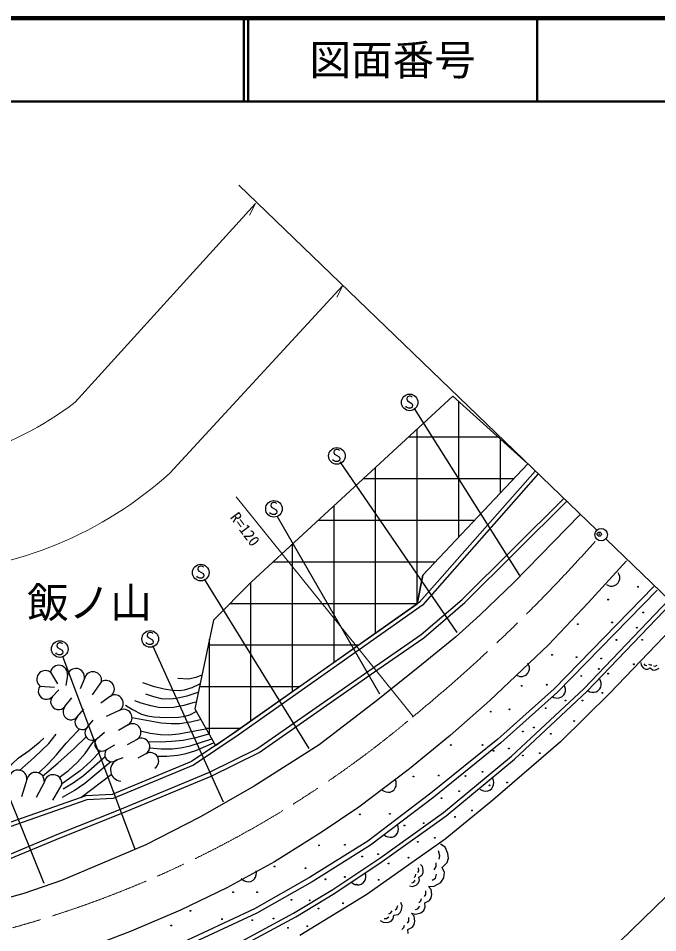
# Model space of a CAD drawing. Units: millimetres, scale not verified. Extents: x 40000 to 680000, y 20000 to 380000.
# Drawn here: x 481606 to 558498, y 270098 to 380000 of the extents above; entities that cross this region are included whole.
import ezdxf
from ezdxf.enums import TextEntityAlignment as Align

# ---------------------------------------------------------------- set-up
doc = ezdxf.new("R2010")
doc.units = ezdxf.units.MM
doc.header["$LTSCALE"] = 1000
doc.header["$PDMODE"] = 32
doc.header["$PDSIZE"] = 500
doc.linetypes.add('CHAIN', pattern=[18.5, 12, -1.5, 3.5, -1.5])
for name, color, linetype, lineweight in [('M-BGD', 7, 'Continuous', 25), ('M-BGD-EXST', 7, 'Continuous', 25), ('M-BMK', 2, 'CHAIN', 13), ('M-BMK-OTRS', 5, 'Continuous', 25), ('M-BMK-SRVR', 3, 'Continuous', 25), ('M-STR-HTXT', 7, 'Continuous', 13), ('M-STR-STRC', 7, 'Continuous', 25), ('M-TTL', 2, 'Continuous', 140), ('M-TTL-LINE', 7, 'Continuous', 50)]:
    doc.layers.add(name, color=color, linetype=linetype, lineweight=lineweight)
for name, color, linetype in [('M-BMK-HTXT', 7, 'Continuous'), ('M-OTRS', 6, 'Continuous'), ('M-TTL-TXT', 7, 'Continuous')]:
    doc.layers.add(name, color=color, linetype=linetype)
doc.styles.add('ＭＳ ゴシック', font='')
doc.styles.get('ＭＳ ゴシック').set_extended_font_data('MS Gothic')

msp = doc.modelspace()

# ---------------------------------------------------------------- linework, layer by layer
at = {"layer": 'M-BGD'}
for p, q in [((533848, 334592), (509670, 312271)), ((542868, 326463), (533848, 334592)), ((534581, 317654), (534581, 333932)), ((529581, 309638), (529581, 330653)), ((539346, 329638), (528481, 329638)), ((539581, 322969), (539581, 329426)), ((542868, 326463), (530267, 313068)), ((530267, 313068), (542868, 326463)), ((524581, 306127), (524581, 326037)), ((543778, 325587), (529862, 309836)), ((541150, 324638), (523065, 324638)), ((544138, 325239), (530198, 309461)), ((534977, 310151), (547188, 322299)), ((519581, 302615), (519581, 321421)), ((535317, 309784), (547549, 321952)), ((536447, 319638), (517649, 319638)), ((514581, 299104), (514581, 316805)), ((531744, 314638), (512233, 314638)), ((554758, 314784), (550145, 309737)), ((553870, 313119), (553757, 313346)), ((509670, 312271), (505064, 307665)), ((509670, 312271), (505064, 307665)), ((509581, 295593), (509581, 312183)), ((530267, 313068), (529581, 309638)), ((529581, 309638), (530267, 313068)), ((553531, 311931), (553757, 312158)), ((553757, 312158), (553870, 312384)), ((553927, 312893), (553870, 313119)), ((553870, 312384), (553927, 312610)), ((553927, 312610), (553927, 312893)), ((558016, 311693), (546044, 299429)), ((558445, 311274), (546459, 298995)), ((552343, 311931), (552569, 311818)), ((552569, 311818), (552796, 311762)), ((552796, 311762), (553078, 311762)), ((553078, 311762), (553305, 311818)), ((553305, 311818), (553531, 311931)), ((530051, 305920), (534977, 310151)), ((549621, 299429), (559841, 310087)), ((505308, 292593), (529581, 309638)), ((529581, 309638), (507036, 309638)), ((529862, 309836), (507757, 294236)), ((530198, 309461), (508040, 293824)), ((530356, 305523), (535317, 309784)), ((550145, 309737), (545359, 304689)), ((549972, 299073), (560202, 309741)), ((561698, 308264), (552781, 298914)), ((505064, 307665), (502826, 297005)), ((505064, 307665), (502826, 297005)), ((524550, 302153), (530051, 305920)), ((522461, 304638), (504428, 304638)), ((504581, 293885), (504581, 305366)), ((524834, 301742), (530356, 305523)), ((545359, 304689), (538310, 297988)), ((543011, 302260), (542898, 302486)), ((543067, 302033), (543011, 302260)), ((556458, 302558), (556507, 302258)), ((556507, 302258), (556746, 301928)), ((556822, 302402), (556941, 302237)), ((556941, 302237), (557178, 302199)), ((557398, 302359), (557580, 302281)), ((557580, 302281), (557777, 302298)), ((558189, 302135), (558449, 302239)), ((485461, 301429), (486310, 300028)), ((510303, 292187), (524550, 302153)), ((510558, 291755), (524834, 301742)), ((542671, 301072), (542898, 301298)), ((542898, 301298), (543011, 301524)), ((543011, 301524), (543067, 301751)), ((543067, 301751), (543067, 302033)), ((556746, 301928), (557015, 301788)), ((557015, 301788), (557307, 301790)), ((557307, 301790), (557575, 301941)), ((557575, 301941), (557876, 301699)), ((557876, 301699), (558113, 301661)), ((557999, 302165), (558189, 302135)), ((558113, 301661), (558365, 301718)), ((558365, 301718), (558687, 301909)), ((487516, 301044), (487318, 299827)), ((489570, 300659), (489064, 299390)), ((491625, 300274), (490508, 298685)), ((541483, 301072), (541710, 300959)), ((541710, 300959), (541936, 300902)), ((541936, 300902), (542219, 300902)), ((542219, 300902), (542445, 300959)), ((542445, 300959), (542671, 301072)), ((551636, 300358), (551521, 300583)), ((551695, 300132), (551636, 300358)), ((551698, 299849), (551695, 300132)), ((484228, 299734), (485974, 299625)), ((485718, 298501), (486478, 299289)), ((515340, 299638), (503379, 299638)), ((546044, 299429), (539255, 293370)), ((546459, 298995), (539644, 292912)), ((540934, 291326), (549621, 299429)), ((541264, 290950), (549972, 299073)), ((547348, 299641), (547241, 299870)), ((547326, 298906), (547389, 299130)), ((547398, 299413), (547348, 299641)), ((547389, 299130), (547398, 299413)), ((550120, 299155), (550348, 299044)), ((550348, 299044), (550575, 298990)), ((550575, 298990), (550857, 298992)), ((550857, 298992), (551083, 299051)), ((551083, 299051), (551308, 299166)), ((551308, 299166), (551532, 299395)), ((551532, 299395), (551643, 299622)), ((551643, 299622), (551698, 299849)), ((487207, 297269), (488056, 298315)), ((492691, 298540), (491516, 297677)), ((538310, 297988), (533524, 293811)), ((545786, 298498), (546009, 298378)), ((546009, 298378), (546234, 298315)), ((546234, 298315), (546517, 298307)), ((546517, 298307), (546744, 298357)), ((546744, 298357), (546974, 298463)), ((552781, 298914), (546807, 293027)), ((546974, 298463), (547207, 298683)), ((547207, 298683), (547326, 298906)), ((488697, 296036), (489501, 296972)), ((493757, 296806), (492188, 296098)), ((502826, 297005), (505308, 292593)), ((502826, 297005), (505308, 292593)), ((489891, 294745), (490609, 295628)), ((494822, 295073), (493666, 294385)), ((508220, 294638), (504158, 294638)), ((491086, 293455), (491986, 294218)), ((507757, 294236), (502447, 290673)), ((508040, 293824), (502684, 290230)), ((533524, 293811), (528650, 289808)), ((492280, 292164), (493229, 292673)), ((495888, 293339), (494707, 292673)), ((539255, 293370), (531225, 286873)), ((539644, 292912), (531595, 286401)), ((546807, 293027), (538670, 286015)), ((496954, 291606), (495983, 291060)), ((504611, 289383), (510303, 292187)), ((504818, 288927), (510558, 291755)), ((532758, 284537), (540934, 291326)), ((502447, 290673), (492903, 286710)), ((502684, 290230), (493015, 286215)), ((493474, 290874), (494203, 291161)), ((533063, 284141), (541264, 290950)), ((489121, 286354), (492763, 289116)), ((493810, 284905), (504611, 289383)), ((528650, 289808), (522558, 285196)), ((482636, 288511), (482010, 286445)), ((484742, 288228), (483739, 286337)), ((486848, 287946), (485737, 286013)), ((493998, 284441), (504818, 288927)), ((527037, 288229), (526953, 288468)), ((527030, 287717), (527065, 287998)), ((527065, 287998), (527037, 288229)), ((538745, 288392), (538652, 288628)), ((538780, 288162), (538745, 288392)), ((538755, 287880), (538780, 288162)), ((531225, 286873), (523633, 281106)), ((525374, 287240), (525585, 287100)), ((525585, 287100), (525802, 287015)), ((525802, 287015), (526083, 286980)), ((526083, 286980), (526314, 287008)), ((526314, 287008), (526553, 287093)), ((526553, 287093), (526806, 287289)), ((526806, 287289), (526946, 287500)), ((526946, 287500), (527030, 287717)), ((537116, 287347), (537331, 287214)), ((537331, 287214), (537551, 287137)), ((537551, 287137), (537833, 287112)), ((537833, 287112), (538063, 287148)), ((538063, 287148), (538299, 287240)), ((538299, 287240), (538545, 287445)), ((538545, 287445), (538678, 287660)), ((538678, 287660), (538755, 287880)), ((489749, 286548), (477455, 282261)), ((489846, 286052), (477701, 281817)), ((492903, 286710), (489749, 286548)), ((493015, 286215), (489846, 286052)), ((531595, 286401), (523974, 280611)), ((538670, 286015), (532956, 281340)), ((486444, 281975), (493810, 284905)), ((522558, 285196), (518033, 282150)), ((486633, 281512), (493998, 284441)), ((525096, 279053), (532758, 284537)), ((525380, 278641), (533063, 284141)), ((527306, 282798), (527228, 283039)), ((527284, 282286), (527327, 282566)), ((527327, 282566), (527306, 282798)), ((474429, 276953), (486444, 281975)), ((474628, 276494), (486633, 281512)), ((518033, 282150), (512422, 278635)), ((525615, 281856), (525822, 281710)), ((525822, 281710), (526037, 281620)), ((526037, 281620), (526316, 281577)), ((526316, 281577), (526549, 281598)), ((526549, 281598), (526790, 281676)), ((526790, 281676), (527048, 281865)), ((527048, 281865), (527194, 282071)), ((527194, 282071), (527284, 282286)), ((523633, 281106), (516625, 276726)), ((523974, 280611), (516932, 276210)), ((532956, 281340), (523519, 274674)), ((532936, 280381), (532382, 280757)), ((533274, 279625), (532936, 280381)), ((532314, 279345), (532152, 279941)), ((532199, 278937), (532314, 279345)), ((533334, 279057), (533274, 279625)), ((512422, 278635), (506678, 275502)), ((519411, 275283), (525096, 279053)), ((519679, 274861), (525380, 278641)), ((530213, 278041), (529956, 278303)), ((531838, 278047), (531851, 278484)), ((532581, 277948), (533190, 278547)), ((533190, 278547), (533334, 279057)), ((510137, 276786), (510224, 277055)), ((510239, 277288), (510201, 277538)), ((510224, 277055), (510239, 277288)), ((523401, 277022), (523336, 277267)), ((523411, 276789), (523401, 277022)), ((529372, 276908), (529426, 277141)), ((529661, 277346), (529767, 277552)), ((529767, 277552), (529745, 277890)), ((529759, 276774), (530151, 277030)), ((530151, 277030), (530283, 277288)), ((530312, 277599), (530213, 278041)), ((530283, 277288), (530312, 277599)), ((531621, 277668), (531838, 278047)), ((531770, 276635), (531914, 277145)), ((532845, 277323), (532581, 277948)), ((532774, 276682), (532845, 277323)), ((508421, 276626), (508602, 276449)), ((508602, 276449), (508800, 276325)), ((508800, 276325), (509069, 276239)), ((509069, 276239), (509302, 276223)), ((509302, 276223), (509552, 276261)), ((509552, 276261), (509836, 276407)), ((509836, 276407), (510014, 276588)), ((516625, 276726), (510005, 272965)), ((510014, 276588), (510137, 276786)), ((516932, 276210), (510280, 272431)), ((521667, 276165), (521866, 276009)), ((521866, 276009), (522076, 275908)), ((522076, 275908), (522353, 275851)), ((522353, 275851), (522586, 275861)), ((522586, 275861), (522830, 275927)), ((522830, 275927), (523098, 276103)), ((523098, 276103), (523254, 276302)), ((523254, 276302), (523355, 276512)), ((523355, 276512), (523411, 276789)), ((528948, 276082), (529182, 276158)), ((529182, 276158), (529315, 276416)), ((529214, 276728), (529372, 276908)), ((529464, 275818), (529726, 276074)), ((529726, 276074), (529833, 276410)), ((529833, 276410), (529759, 276774)), ((531377, 276415), (531770, 276635)), ((531613, 275688), (532398, 276127)), ((532398, 276127), (532774, 276682)), ((506678, 275502), (501108, 272804)), ((514714, 272440), (519411, 275283)), ((514963, 272006), (519679, 274861)), ((528633, 275722), (528996, 275667)), ((528996, 275667), (529464, 275818)), ((530604, 274703), (530617, 275146)), ((530943, 275656), (531613, 275688)), ((531247, 275284), (530944, 275658)), ((531321, 274696), (531247, 275284)), ((523519, 274674), (515452, 269782)), ((527787, 273343), (527627, 273728)), ((529780, 273696), (530008, 273911)), ((530008, 273911), (530108, 274208)), ((530441, 274447), (530604, 274703)), ((530497, 273689), (531040, 273973)), ((530549, 273205), (530497, 273689)), ((531040, 273973), (531245, 274294)), ((531245, 274294), (531321, 274696)), ((501108, 272804), (495191, 270280)), ((510005, 272965), (500734, 268658)), ((526418, 272503), (526574, 272726)), ((526909, 272843), (527109, 273016)), ((527109, 273016), (527228, 273382)), ((527542, 272518), (527704, 272834)), ((527704, 272834), (527787, 273343)), ((529353, 272887), (529668, 272956)), ((529668, 272956), (529873, 273276)), ((529994, 272477), (530367, 272780)), ((530367, 272780), (530549, 273205)), ((510280, 272431), (500974, 268108)), ((507979, 268794), (514714, 272440)), ((508203, 268347), (514963, 272006)), ((525135, 271564), (525494, 271352)), ((525620, 271811), (525900, 271791)), ((525900, 271791), (526149, 272008)), ((526053, 271313), (526439, 271473)), ((526175, 272380), (526418, 272503)), ((526439, 271473), (526694, 271782)), ((526694, 271782), (526770, 272198)), ((526770, 272198), (527292, 272301)), ((527292, 272301), (527542, 272518)), ((528394, 271245), (528558, 271501)), ((528558, 271501), (528570, 271944)), ((529200, 272083), (528898, 272456)), ((528898, 272456), (529364, 272339)), ((529198, 271092), (529275, 271494)), ((529275, 271494), (529200, 272083)), ((529364, 272339), (529994, 272477)), ((525494, 271352), (526053, 271313)), ((527734, 270494), (527962, 270709)), ((527962, 270709), (528061, 271007)), ((528451, 270487), (528993, 270772)), ((528502, 270003), (528451, 270487)), ((528993, 270772), (529198, 271092)), ((495191, 270280), (489012, 267931))]:
    msp.add_line(p, q, dxfattribs=at)
for points in [[(503412, 299964), (502493, 299542), (501545, 299247), (500938, 299177), (500133, 299201), (499133, 299360), (497970, 299663), (496566, 300125)], [(503692, 301045), (502937, 300755), (502135, 300582), (500810, 300645)], [(503212, 298964), (501880, 298529), (500651, 298250), (499849, 298173), (498848, 298219), (497912, 298428), (496961, 298751), (496927, 298763)], [(502874, 297808), (501529, 297407), (500287, 297166), (499485, 297114), (498484, 297170), (497546, 297348), (496395, 297693), (495631, 297962)], [(494485, 297442), (495346, 296906), (496415, 296377), (497134, 296161), (497917, 296034), (499337, 295964), (500877, 295992), (501474, 296068), (502234, 296281), (503012, 296682)], [(503492, 295681), (502322, 295401), (500973, 295204), (499972, 295186), (498770, 295276), (495245, 295921)], [(484037, 289276), (485198, 290378), (486205, 291478), (487359, 292861), (488713, 294309), (488960, 294560)], [(496286, 294360), (497459, 294084), (498727, 293905), (499725, 293900), (500925, 294015), (504132, 294600)], [(480068, 289487), (480865, 290390), (481609, 291077), (482923, 291991), (484210, 293021), (484691, 293493)], [(481755, 289596), (483533, 291148), (485300, 292859), (486158, 293960)], [(484517, 288916), (486374, 290467), (488280, 292198), (489801, 293679)], [(504493, 293960), (502952, 293527), (501427, 293216), (500034, 293061), (498649, 293016), (497127, 293039)], [(486519, 288756), (487633, 289610), (488721, 290598), (489632, 291655), (490468, 292787), (490842, 293319)], [(497404, 292338), (498800, 292206), (500114, 292200), (501109, 292312), (502289, 292560), (504877, 293416)], [(498288, 291318), (499489, 291317), (500805, 291432), (501786, 291636), (502938, 291991), (505093, 292919)], [(491548, 291952), (490280, 290675), (489032, 289563), (486925, 288023)], [(486999, 287394), (488199, 288119), (489436, 289000), (492043, 291278)], [(486919, 286394), (488310, 287186), (489616, 288052), (492723, 290677)]]:
    msp.add_lwpolyline(points, dxfattribs=at)
for centre, radius in [((556129, 311683), 50), ((556129, 311683), 30), ((556129, 311683), 10), ((552543, 310136), 50), ((552543, 310136), 30), ((552543, 310136), 10), ((556762, 308589), 50), ((556762, 308589), 30), ((556762, 308589), 10), ((548887, 307183), 50), ((548887, 307183), 30), ((548887, 307183), 10), ((553035, 307394), 50), ((553035, 307394), 30), ((553035, 307394), 10), ((555988, 306761), 50), ((555988, 306761), 30), ((555988, 306761), 10), ((553527, 305284), 50), ((553527, 305284), 30), ((553527, 305284), 10), ((556637, 305300), 50), ((556637, 305300), 30), ((556637, 305300), 10), ((545793, 303487), 50), ((545793, 303487), 30), ((545793, 303487), 10), ((548746, 303206), 50), ((548746, 303206), 30), ((548746, 303206), 10), ((551699, 303065), 50), ((551699, 303065), 30), ((551699, 303065), 10), ((555637, 302362), 50), ((555637, 302362), 30), ((555637, 302362), 10), ((551418, 301799), 50), ((551418, 301799), 30), ((551418, 301799), 10), ((552543, 301237), 50), ((552543, 301237), 30), ((552543, 301237), 10), ((549309, 300956), 50), ((549309, 300956), 30), ((549309, 300956), 10), ((542137, 299761), 50), ((542137, 299761), 30), ((542137, 299761), 10), ((545161, 299901), 50), ((545161, 299901), 30), ((545161, 299901), 10), ((551840, 298917), 50), ((551840, 298917), 30), ((547411, 298003), 50), ((547411, 298003), 30), ((547411, 298003), 10), ((549449, 298003), 50), ((549449, 298003), 30), ((549449, 298003), 10), ((551840, 298917), 10), ((540661, 296948), 50), ((540661, 296948), 30), ((540661, 296948), 10), ((545020, 297089), 50), ((545020, 297089), 30), ((545020, 297089), 10), ((538411, 296667), 50), ((538411, 296667), 30), ((538411, 296667), 10), ((543614, 294769), 50), ((543614, 294769), 30), ((543614, 294769), 10), ((548465, 295542), 50), ((548465, 295542), 30), ((548465, 295542), 10), ((542278, 294276), 50), ((542278, 294276), 30), ((542278, 294276), 10), ((545653, 293995), 50), ((545653, 293995), 30), ((545653, 293995), 10), ((533630, 292659), 50), ((533630, 292659), 30), ((533630, 292659), 10), ((537427, 292659), 50), ((537427, 292659), 30), ((537427, 292659), 10), ((538762, 291956), 50), ((538762, 291956), 30), ((538762, 291956), 10), ((540590, 292237), 50), ((540590, 292237), 30), ((540590, 292237), 10), ((542278, 291394), 50), ((542278, 291394), 30), ((542278, 291394), 10), ((544317, 291675), 50), ((544317, 291675), 30), ((544317, 291675), 10), ((532153, 289003), 50), ((537427, 289425), 50), ((537427, 289425), 30), ((537427, 289425), 10), ((529130, 288863), 50), ((529130, 288863), 30), ((529130, 288863), 10), ((532153, 289003), 30), ((532153, 289003), 10), ((535388, 288933), 50), ((535388, 288933), 30), ((535388, 288933), 10), ((540380, 288159), 50), ((540380, 288159), 30), ((540380, 288159), 10), ((534614, 287105), 50), ((534614, 287105), 30), ((534614, 287105), 10), ((538270, 287808), 50), ((538270, 287808), 30), ((538270, 287808), 10), ((532505, 286261), 50), ((532505, 286261), 30), ((532505, 286261), 10), ((536161, 284785), 50), ((536161, 284785), 30), ((536161, 284785), 10), ((522692, 284323), 50), ((522692, 284323), 30), ((522692, 284323), 10), ((526278, 284393), 50), ((526278, 284393), 30), ((526278, 284393), 10), ((534122, 284011), 50), ((534122, 284011), 30), ((534122, 284011), 10), ((528035, 282987), 50), ((528035, 282987), 30), ((528035, 282987), 10), ((530355, 283268), 50), ((530355, 283268), 30), ((530355, 283268), 10), ((531691, 281511), 50), ((531691, 281511), 30), ((531691, 281511), 10), ((517770, 280597), 50), ((517770, 280597), 30), ((517770, 280597), 10), ((520864, 280667), 50), ((520864, 280667), 30), ((520864, 280667), 10), ((529652, 281018), 50), ((529652, 281018), 30), ((529652, 281018), 10), ((522973, 279261), 50), ((522973, 279261), 30), ((522973, 279261), 10), ((524871, 279542), 50), ((524871, 279542), 30), ((524871, 279542), 10), ((528527, 279120), 50), ((528527, 279120), 30), ((512427, 278065), 50), ((512427, 278065), 30), ((512427, 278065), 10), ((526137, 278417), 50), ((526137, 278417), 30), ((526137, 278417), 10), ((528527, 279120), 10), ((516153, 277855), 50), ((516153, 277855), 30), ((516153, 277855), 10), ((518543, 276519), 50), ((518543, 276519), 30), ((518543, 276519), 10), ((520864, 276800), 50), ((520864, 276800), 30), ((520864, 276800), 10), ((522270, 275886), 50), ((522270, 275886), 30), ((522270, 275886), 10), ((524942, 276448), 50), ((524942, 276448), 30), ((524942, 276448), 10), ((507435, 274972), 50), ((507435, 274972), 30), ((507435, 274972), 10), ((510317, 274972), 50), ((510317, 274972), 30), ((510317, 274972), 10), ((514466, 274058), 50), ((514466, 274058), 30), ((514466, 274058), 10), ((516645, 273987), 50), ((516645, 273987), 30), ((516645, 273987), 10), ((520653, 273636), 50), ((520653, 273636), 30), ((502302, 272722), 50), ((502302, 272722), 30), ((502302, 272722), 10), ((517700, 273003), 50), ((517700, 273003), 30), ((517700, 273003), 10), ((520653, 273636), 10), ((506099, 271738), 50), ((506099, 271738), 30), ((506099, 271738), 10), ((509755, 271597), 50), ((509755, 271597), 30), ((509755, 271597), 10), ((512286, 271808), 50), ((512286, 271808), 30), ((512286, 271808), 10), ((500004, 270964), 50), ((500004, 270964), 30), ((500004, 270964), 10), ((514044, 270683), 50), ((514044, 270683), 30), ((514044, 270683), 10), ((516364, 270894), 50), ((516364, 270894), 30), ((516364, 270894), 10)]:
    msp.add_circle(centre, radius, dxfattribs=at)
for centre, radius, start, end in [((486480, 301191), 1046, 351.91324, 166.84747), ((484884, 300553), 1049, 56.65631, 231.28896), ((488534, 300806), 1046, 351.91324, 166.84747), ((490589, 300421), 1046, 351.91324, 166.84747), ((492143, 299397), 1018, 302.57852, 120.58911), ((484973, 299118), 967, 140.38931, 320.38931), ((486463, 297885), 967, 140.38931, 320.38931), ((493209, 297664), 1018, 302.57852, 120.58911), ((487952, 296652), 967, 140.38931, 320.38931), ((494274, 295930), 1018, 302.57852, 120.58911), ((489294, 295391), 879, 132.78033, 312.78035), ((490488, 294100), 879, 132.78033, 312.78035), ((495340, 294197), 1018, 302.57852, 120.58911), ((491683, 292809), 879, 132.78033, 312.78035), ((496406, 292463), 1018, 302.57852, 120.58911), ((492877, 291519), 879, 132.78033, 312.78035), ((497472, 290730), 1018, 302.57852, 120.58911), ((494035, 289662), 1335, 114.83157, 265.77812), ((481574, 288588), 1064, 355.82706, 168.89212), ((483680, 288306), 1064, 355.82706, 168.89212), ((485786, 288023), 1064, 355.82706, 168.89212)]:
    msp.add_arc(centre, radius, start, end, dxfattribs=at)
at = {"layer": 'M-BGD-EXST'}
for p, q in [((528350, 334480), (528310, 334240)), ((528310, 334240), (528390, 334040)), ((528590, 334600), (528350, 334480)), ((528750, 334600), (528590, 334600)), ((528910, 334560), (528750, 334600)), ((528990, 334480), (528910, 334560)), ((528270, 333280), (528190, 333400)), ((528510, 333160), (528270, 333280)), ((528390, 334040), (528950, 333720)), ((528790, 333160), (528510, 333160)), ((528990, 333280), (528790, 333160)), ((528950, 333720), (529030, 333520)), ((529030, 333520), (528990, 333280)), ((529230, 333102), (541885, 313050)), ((519598, 328038), (519558, 327798)), ((519558, 327798), (519638, 327598)), ((519838, 328158), (519598, 328038)), ((519638, 327598), (520198, 327278)), ((519998, 328158), (519838, 328158)), ((520158, 328118), (519998, 328158)), ((520238, 328038), (520158, 328118)), ((519518, 326838), (519438, 326958)), ((519758, 326718), (519518, 326838)), ((520038, 326718), (519758, 326718)), ((520238, 326838), (520038, 326718)), ((520198, 327278), (520278, 327078)), ((520278, 327078), (520238, 326838)), ((534399, 306188), (520318, 326685)), ((512035, 321683), (511995, 321443)), ((511995, 321443), (512075, 321243)), ((512275, 321803), (512035, 321683)), ((512075, 321243), (512635, 320923)), ((512435, 321803), (512275, 321803)), ((512595, 321763), (512435, 321803)), ((512675, 321683), (512595, 321763)), ((512635, 320923), (512715, 320723)), ((511955, 320483), (511875, 320603)), ((512195, 320363), (511955, 320483)), ((512475, 320363), (512195, 320363)), ((512675, 320483), (512475, 320363)), ((512715, 320723), (512675, 320483)), ((525098, 298771), (512743, 320171)), ((503223, 314016), (503183, 313776)), ((503183, 313776), (503263, 313576)), ((503463, 314136), (503223, 314016)), ((503263, 313576), (503823, 313256)), ((503623, 314136), (503463, 314136)), ((503783, 314096), (503623, 314136)), ((503863, 314016), (503783, 314096)), ((503823, 313256), (503903, 313056)), ((503143, 312816), (503063, 312936)), ((503383, 312696), (503143, 312816)), ((503663, 312696), (503383, 312696)), ((503863, 312816), (503663, 312696)), ((503903, 313056), (503863, 312816)), ((503941, 312580), (516539, 292230)), ((497149, 306050), (497109, 305810)), ((497109, 305810), (497189, 305610)), ((497389, 306170), (497149, 306050)), ((497189, 305610), (497749, 305290)), ((497549, 306170), (497389, 306170)), ((497709, 306130), (497549, 306170)), ((497789, 306050), (497709, 306130)), ((486270, 304829), (486230, 304589)), ((486230, 304589), (486310, 304389)), ((486510, 304949), (486270, 304829)), ((486670, 304949), (486510, 304949)), ((486830, 304909), (486670, 304949)), ((486910, 304829), (486830, 304909)), ((497069, 304850), (496989, 304970)), ((497309, 304730), (497069, 304850)), ((497589, 304730), (497309, 304730)), ((497789, 304850), (497589, 304730)), ((497749, 305290), (497829, 305090)), ((497829, 305090), (497789, 304850)), ((506283, 285770), (497804, 304585)), ((486190, 303629), (486110, 303749)), ((486430, 303509), (486190, 303629)), ((486310, 304389), (486870, 304069)), ((486710, 303509), (486430, 303509)), ((486910, 303629), (486710, 303509)), ((486870, 304069), (486950, 303869)), ((486950, 303869), (486910, 303629)), ((486934, 303347), (495608, 280147)), ((484731, 276017), (475368, 299148))]:
    msp.add_line(p, q, dxfattribs=at)
for centre in [(528670, 333840), (519918, 327398), (512355, 321043), (503543, 313376), (497469, 305410), (486590, 304189)]:
    msp.add_circle(centre, 1000, dxfattribs=at)
at = {"layer": 'M-BMK'}
for centre, radius, start, end in [((405959, 446026), 194025, 309.3566, 318.47009), ((446990, 393500), 127402, 237.78195, 310.11793)]:
    msp.add_arc(centre, radius, start, end, dxfattribs=at)
at = {"layer": 'M-BMK-OTRS'}
for p, q in [((551164, 318468), (508133, 359941)), ((552244, 317427), (578544, 292107))]:
    msp.add_line(p, q, dxfattribs=at)
at = {"layer": 'M-BMK-SRVR'}
for radius in [750, 30]:
    msp.add_circle((551704, 317947), radius, dxfattribs=at)
at = {"layer": 'M-OTRS'}
msp.add_point((551463, 318000), dxfattribs=at)
at = {"layer": 'M-STR-HTXT'}
for p, q in [((488442, 333859), (510123, 357729)), ((510123, 357729), (509425, 356336)), ((499830, 325318), (520635, 347874)), ((520635, 347874), (519926, 346487)), ((507810, 322489), (529083, 296073)), ((574259, 288724), (544451, 259885))]:
    msp.add_line(p, q, dxfattribs=at)
for centre, radius, start, end in [((463827, 366206), 40648, 266.52968, 307.27034), ((468408, 360208), 46954, 272.88635, 312.00613)]:
    msp.add_arc(centre, radius, start, end, dxfattribs=at)
at = {"layer": 'M-STR-STRC'}
for p, q in [((549181, 320342), (541206, 312204)), ((541206, 312204), (537161, 308321)), ((537161, 308321), (534172, 305614)), ((534172, 305614), (530111, 302286)), ((530111, 302286), (524838, 298079)), ((524838, 298079), (517789, 292682)), ((517789, 292682), (509968, 287725)), ((509968, 287725), (503428, 283967)), ((503428, 283967), (496929, 280663)), ((496929, 280663), (491752, 278460)), ((491752, 278460), (486796, 276367)), ((486796, 276367), (482280, 274825)), ((482280, 274825), (476002, 273063))]:
    msp.add_line(p, q, dxfattribs=at)
at = {"layer": 'M-TTL'}
msp.add_line((680000, 380000), (40000, 380000), dxfattribs=at)
at = {"layer": 'M-TTL-LINE'}
for p, q in [((508747, 380000), (508747, 370000)), ((509247, 380000), (509247, 370000)), ((543997, 380000), (543997, 370000)), ((40000, 370000), (680000, 370000))]:
    msp.add_line(p, q, dxfattribs=at)

# ---------------------------------------------------------------- texts
at = {"layer": 'M-BMK-HTXT', "style": 'ＭＳ ゴシック'}
msp.add_text('飯ノ山', height=3666, dxfattribs=at).set_placement((490162, 309768), align=Align.MIDDLE_CENTER)
at = {"layer": 'M-STR-HTXT', "style": 'ＭＳ ゴシック'}
msp.add_text('R=120', height=1320, rotation=306.6, dxfattribs=at).set_placement((508877, 318599), align=Align.MIDDLE_CENTER)
at = {"layer": 'M-TTL-TXT', "style": 'ＭＳ ゴシック'}
msp.add_text('図面番号', height=3666, dxfattribs=at).set_placement((526622, 375000), align=Align.MIDDLE_CENTER)

doc.saveas('drawing.dxf')
